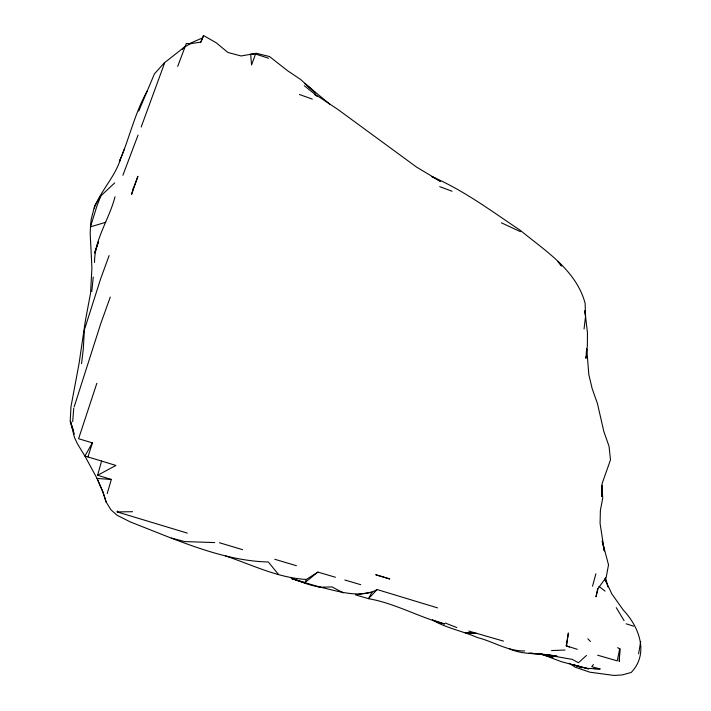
<?xml version="1.0" encoding="UTF-8"?>
<svg xmlns="http://www.w3.org/2000/svg" width="711" height="711" viewBox="0 0 711 711"><rect width="100%" height="100%" fill="white"/><g stroke="black" fill="none" stroke-linecap="round" stroke-linejoin="round"><path stroke-width="1.07" d="M584.877 310.858L587.464 332.739L587.366 345.75L585.935 358.371L586.086 356.309M94.519 262.51C94.465 239.225 109.405 218.979 115.013 196.743M601.746 489.461L601.55 496.598L602.137 483.489L610.509 459.857L609.034 446.295L603.861 431.577L597.409 403.43L592.201 388.757L588.832 374.679L586.788 349.083M586.246 354.247L586.628 349.083M72.673 421.73L73.757 408.247M91.772 291.554L93.257 277.05M81.552 363.677L83.294 349.092L84.396 329.797L100.678 278.694L109.13 255.578M584.051 328.962L585.562 316.297L585.1 303.197C576.052 269.878 545.31 250.947 520.265 230.311C491.594 211.194 463.732 190.237 431.888 176.621L440.651 181.483L416.637 167.147L337.725 109.334L314.351 93.799L304.326 85.738M566.471 646.13L568.391 632.968L566.232 645.828L577.305 649.312M638.594 653.871L640.709 641.411M608.509 564.818L606.19 577.403L598.164 588.255L595.96 596.867L597.711 588.486M187.313 533.117L117.146 511.902L117.342 511.031M592.547 586.193L595.88 573.795M107.201 493.576L111.343 479.463L97.62 475.268L101.584 461.048L84.885 456.053L77.455 443.851L74.477 437.558L70.469 421.303L73.615 431.293M74.148 406.914L100.775 323.567L110.294 297.056M87.977 456.942L92.386 442.891L78.592 438.723L96.856 383.256M177.688 66.407L186.318 43.504L190.415 43.682L200.813 42.136L203.568 35.55L216.233 42.793L227.911 52.472L241.1 55.973L256.271 53.289L269.487 56.533L287.857 70.931L300.602 79.454L315.542 93.034L305.019 83.631L330.268 104.579M124.389 148.954L119.43 161.61C129.438 138.183 134.823 112.871 147.479 90.581M122.896 175.235L138.058 135.063M255.551 54.036L251.561 64.941L250.645 54.205L255.551 54.036L268.491 58.222M141.178 127.038L164.614 63.003M114.702 182.905L100.864 195.854L96.972 205.888L90.457 226.862L90.19 233.723L91.915 267.878L90.581 292.994L85.329 321.088L78.992 363.943L70.993 406.576L70.185 421.427L74.308 434.128M138.761 111.04L154.438 73.855L164.161 63.003L184.673 46.89L190.415 43.682M200.813 42.136L203.568 35.55M120.55 158.837C115.04 177.11 100.669 190.548 94.208 208.234M291.439 578.514L304.868 582.673L306.37 579.456L317.879 572.088L335.423 577.243M92.386 442.891L84.885 456.053L97.052 478.441L102.979 492.101L106.135 502.01L110.863 509.716L117.128 515.271L130.255 521.901L170.791 537.951L184.807 541.586L214.749 542.582M100.864 195.854L94.705 205.763L91.186 219.326L90.457 226.862L105.699 222.294M593.409 664.554L591.748 666.678L600.057 668.944L585.215 668.313L587.339 668.411M182.114 49.566L185.1 46.295M377.123 589.552L368.494 598.68L355.544 594.894L372.057 592.067L377.123 589.552L437.576 607.887M586.486 655.453L578.443 662.741L572.213 659.364L543.977 654.449L557.495 656.493C541.498 652.414 524.283 655.746 509.04 648.654M524.7 650.947C507.752 651.347 493.354 641.509 477.392 637.545C462.621 631.03 446.428 628.248 432.395 619.948L444.624 623.991C418.646 617.095 395.183 603.31 368.494 598.68L372.057 592.067C354.567 597.009 337.423 591.037 320.465 587.215C310.414 585.615 300.824 581.82 291.279 578.381L304.868 582.673L317.879 572.088M97.62 475.268L115.92 465.465L101.584 461.048M189.339 43.655L202.084 38.101M551.558 650.547L565.041 650.041M304.868 582.673L320.465 587.215L332.064 586.922L343.333 592.903M117.146 511.902L132.557 511.707M593.694 668.678L600.057 668.944M111.343 479.463L97.052 478.441L103.042 492.27L106.135 502.01M306.37 579.456C277.903 577.91 252.085 564.783 225.476 555.94M543.977 654.449L556.597 656.182M531.081 653.08L534.174 653.631M529.046 653.071L540.875 654.298L552.989 657.364L541.364 653.809M597.684 655.222L617.228 660.857L619.823 648.299L619.263 661.443L619.903 649.063L617.637 647.641M503.468 641.118L468.762 631.066M360.708 584.682L344.817 579.998M242.575 549.656L219.432 542.733M274.801 559.281L296.425 565.725M317.737 586.371L320.465 587.215M626.142 623.814L633.643 626.169M299.429 94.492L312.307 99.096M439.718 186.646L452.054 191.223M566.232 645.828L569.387 646.992M171.271 538.111C202.377 549.967 234.781 561.183 268.314 561.983L278.588 574.55M445.282 623.049L456.773 627.555M501.406 222.801L520.336 231.635M540.111 653.649L561.414 661.701L588.592 668.891L573.395 664.776L581.882 667.798L578.141 666.038M569.102 663.23L575.27 667.211L589.819 672.179L614.02 675.45L622.178 674.952L631.208 672.455C649.356 653.578 639.056 626.64 623.343 610.145L611.816 593.889L604.785 578.87L605.861 581.945M314.582 94.572L317.222 96.465M598.929 586.335L605.043 591.108M587.855 638.789L590.432 641.429M616.277 607.665L624.08 620.641M607.932 586.993L605.505 577.599M608.492 564.694L602.217 541.062L604.323 550.972L600.075 523.385L600.386 510.391L602.75 498.047L601.853 485.382M584.815 310.947L585.411 315.231M98.34 241.998L94.687 252.903L98.34 241.998M133.179 188.859L131.606 194.334L137.925 176.275L133.179 188.859M477.188 633.537L465.198 632.648L477.188 633.537M389.708 578.95L375.879 574.772L389.708 578.95M559.797 263.621L558.091 261.648L561.601 265.994L559.797 263.621"/></g></svg>
